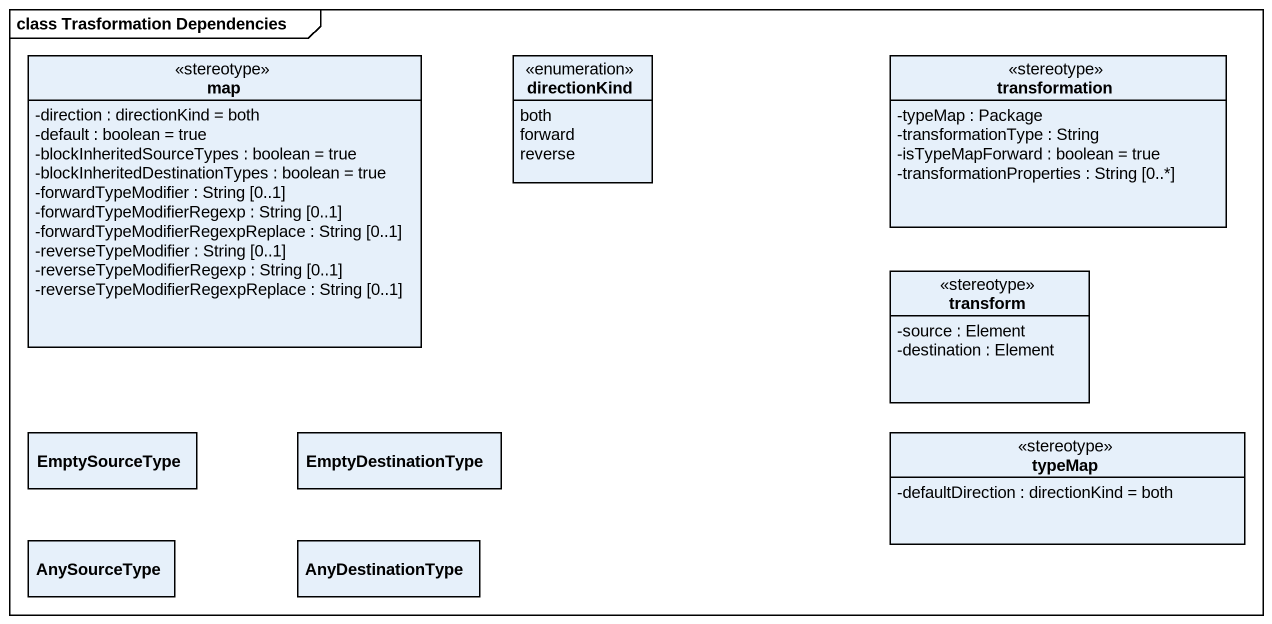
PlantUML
@startuml
mainframe class Trasformation Dependencies
hide circle
hide empty members
skinparam classAttributeIconSize 0
class "map" as map_ <<stereotype>> {
  -direction : directionKind = both
  -default : boolean = true
  -blockInheritedSourceTypes : boolean = true
  -blockInheritedDestinationTypes : boolean = true
  -forwardTypeModifier : String [0..1]
  -forwardTypeModifierRegexp : String [0..1]
  -forwardTypeModifierRegexpReplace : String [0..1]
  -reverseTypeModifier : String [0..1]
  -reverseTypeModifierRegexp : String [0..1]
  -reverseTypeModifierRegexpReplace : String [0..1]
}
enum directionKind {
  both
  forward
  reverse
}
class transformation <<stereotype>> {
  -typeMap : Package
  -transformationType : String
  -isTypeMapForward : boolean = true
  -transformationProperties : String [0..*]
}
class transform <<stereotype>> {
  -source : Element
  -destination : Element
}
class EmptySourceType
class EmptyDestinationType
class typeMap <<stereotype>> {
  -defaultDirection : directionKind = both
}
class AnySourceType
class AnyDestinationType
@enduml
